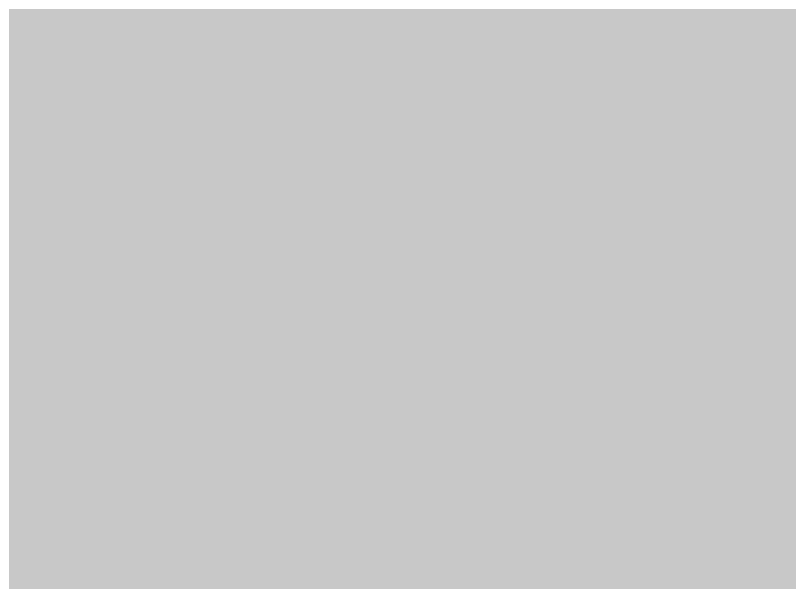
# Model space of a CAD drawing. Header units: inches. Extents: x -4501 to -113, y 9396 to 12816.
# Drawn here: x -2445.9 to -2215.4, y 10987.1 to 11156 of the extents above; entities that cross this region are included whole.
import ezdxf

# ---------------------------------------------------------------- set-up
doc = ezdxf.new("R2010")
doc.units = ezdxf.units.IN
doc.header["$MEASUREMENT"] = 0
doc.layers.add('A-FLOR-5', color=192, linetype='Continuous', lineweight=5)

msp = doc.modelspace()

# ---------------------------------------------------------------- hatches: boundary and pattern name
at = {"layer": 'A-FLOR-5'}
h = msp.add_hatch(color=256, dxfattribs=at)
h.paths.add_polyline_path([(-3545.4062, 9897.3894), (-3137.1237, 9897.3894), (-3137.1237, 9954.8019), (-3367.5237, 9954.8019), (-3367.5237, 10010.0894), (-3607.1971, 10010.0894), (-3607.1971, 10002.6421), (-3635.1971, 10002.6421), (-3635.1971, 10010.0894), (-3751.5237, 10010.0894), (-3751.5237, 9897.3894), (-3661.9842, 9897.3894)], flags=0)
h.paths.add_polyline_path([(-2561.1237, 9897.3894), (-2253.9237, 9897.3894), (-2253.9237, 9954.8019), (-2561.1237, 9954.8019), (-2561.1237, 10010.0894), (-2575.9237, 10010.0894), (-2575.9237, 10010.8394), (-2612.1737, 10010.8394), (-2612.1737, 9975.0894), (-2613.9237, 9975.0894), (-2613.9237, 10010.8394), (-2615.9237, 10010.8394), (-2615.9237, 10010.0894), (-2637.9237, 10010.0894), (-2637.9237, 9954.8019), (-2945.1237, 9954.8019), (-2945.1237, 9897.3894), (-2612.7822, 9897.3894)], flags=0)
h.paths.add_polyline_path([(-2061.9237, 9897.3894), (-1941.2237, 9897.3894), (-1941.2237, 12088.5894), (-2061.9237, 12088.5894), (-2061.9237, 12086.0894), (-2097.8237, 12086.0894), (-2097.8237, 11916.2505), (-2091.4487, 11916.2505), (-2091.4487, 11888.2505), (-2097.8237, 11888.2505), (-2097.8237, 11476.9783), (-2089.4487, 11476.9783), (-2089.4487, 11448.9783), (-2097.8237, 11448.9783), (-2097.8237, 11277.2894), (-2215.5237, 11277.2894), (-2215.5237, 11164.5894), (-2369.1237, 11164.5894), (-2369.1237, 11277.2894), (-2484.3237, 11277.2894), (-2484.3237, 11164.5894), (-2637.9237, 11164.5894), (-2637.9237, 11277.2894), (-2714.7237, 11277.2894), (-2714.7237, 11164.5894), (-2868.3237, 11164.5894), (-2868.3237, 11277.2894), (-2983.5237, 11277.2894), (-2983.5237, 11164.5894), (-3137.1237, 11164.5894), (-3137.1237, 11277.2894), (-3213.9237, 11277.2894), (-3213.9237, 11164.5894), (-3367.5237, 11164.5894), (-3367.5237, 11277.2894), (-3405.9237, 11277.2894), (-3405.9237, 11049.3894), (-2983.5237, 11049.3894), (-2983.5237, 10821.4894), (-2868.3237, 10821.4894), (-2868.3237, 10934.1894), (-2714.7237, 10934.1894), (-2714.7237, 10821.4894), (-2637.9237, 10821.4894), (-2637.9237, 10934.1894), (-2484.3237, 10934.1894), (-2484.3237, 10821.4894), (-2369.1237, 10821.4894), (-2369.1237, 10934.1894), (-2215.5237, 10934.1894), (-2215.5237, 10821.4894), (-2102.7237, 10821.4894), (-2102.7237, 10649.8005), (-2089.4487, 10649.8005), (-2089.4487, 10621.8005), (-2102.7237, 10621.8005), (-2102.7237, 10418.7894), (-2102.1362, 10418.7894), (-2102.1362, 10412.7894), (-2102.7237, 10412.7894), (-2102.7237, 10210.5283), (-2091.4487, 10210.5283), (-2091.4487, 10182.5283), (-2102.7237, 10182.5283), (-2102.7237, 10012.6894), (-2061.9237, 10012.6894), (-2061.9237, 9935.109)], flags=0)

doc.saveas('drawing.dxf')
